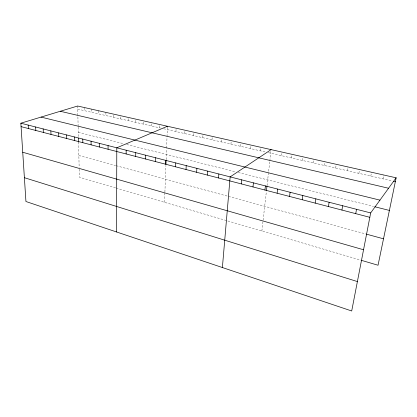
<?xml version="1.0" encoding="UTF-8"?>
<svg xmlns="http://www.w3.org/2000/svg" width="417" height="417" viewBox="0 0 417 417"><rect width="100%" height="100%" fill="white"/><g stroke="black" fill="none" stroke-linecap="round" stroke-linejoin="round"><path stroke-width="0.31" stroke-dasharray="2.08 1.56" d="M113.221 117.234L113.221 114.039M120.617 118.923L120.638 115.712M128.123 120.638L128.16 117.406M135.733 122.379L135.786 119.126M143.458 124.141L143.526 120.867M151.288 125.929L151.376 122.64M159.237 127.743L159.341 124.433M164.512 202.313L164.882 192.664M164.908 192.023L165.924 165.497M166.148 159.643L166.565 148.707M166.591 148.071L167.003 137.235M167.029 136.599L167.425 126.257M175.964 131.564L176.11 128.212M184.767 133.576L184.934 130.203M193.707 135.619L193.9 132.22M202.792 137.693L203.011 134.274M212.024 139.799L212.263 136.359M221.406 141.947L221.672 138.48M230.94 144.12L231.232 140.633M240.635 146.336L240.953 142.828M250.487 148.588L250.836 145.053M260.505 150.876L260.886 147.316M261.886 231.008L263.033 220.874M263.106 220.244L266.364 191.481M267.021 185.68L269.763 161.457M269.835 160.826L271.102 149.62M281.063 155.567L281.496 151.965M291.603 157.975L292.072 154.347M302.33 160.425L302.831 156.771M313.245 162.922L313.777 159.237M324.348 165.455L324.916 161.749M335.654 168.041L336.258 164.303M347.163 170.668L347.804 166.904M358.881 173.342L359.558 169.557M370.812 176.068L371.531 172.252M382.968 178.846L383.729 174.999M77.713 109.124L160.477 128.029M163.573 128.738L265.9 152.106M268.298 152.653L392.251 180.962M78.287 132.34L124.183 143.86M126.643 144.475L235.876 171.898M238.248 172.492L373.58 206.462M78.855 155.484L115.603 165.533M116.197 165.695L365.673 233.937M115.561 187.89L79.392 177.23L79.173 168.275M116.145 188.062L360.627 260.104M77.635 106.017L78.141 126.533M78.156 127.18L78.396 136.839M78.521 141.983L79.157 167.639M84.557 107.581L84.62 110.703M91.578 109.16L91.625 112.303M98.693 110.766L98.725 113.924M105.908 112.392L105.923 115.566"/><path stroke-width="0.63" d="M116.572 231.972L116.791 147.811L167.425 126.257M126.148 153.956L126.184 150.219M135.681 156.438L135.744 152.674M145.387 158.96L145.476 155.166M155.265 161.53L155.385 157.709M165.33 164.147L165.476 160.3M165.971 164.199L166.122 160.295M175.578 166.81L175.755 162.932M186.018 169.526L186.222 165.622M196.652 172.289L196.892 168.359M207.494 175.109L207.765 171.147M218.539 177.981L218.847 173.988M222.391 267.526L230.148 176.886L271.102 149.62M241.287 183.892L241.667 179.842M252.994 186.936L253.416 182.855M264.936 190.043L265.4 185.93M266.437 190.84L266.948 186.326M277.123 193.212L277.623 189.063M289.554 196.443L290.102 192.263M302.242 199.743L302.836 195.531M315.195 203.11L315.836 198.862M328.424 206.551L329.112 202.271M341.93 210.059L342.67 205.748M355.727 213.645L356.519 209.298M396.15 177.804L370.671 212.931L351.703 310.983L25.937 201.515L20.85 123.203L77.635 106.017L396.15 177.804L378.042 265.238L361.221 260.281M393.492 181.249L395.347 181.671M60.288 111.271L388.571 188.249M41.033 117.094L379.95 200.134M374.831 206.775L389.395 210.429M20.85 123.203L370.671 212.931M21.074 126.638L369.822 217.314M366.277 234.104L383.515 238.816M22.737 152.257L363.546 249.757M24.389 177.699L357.395 281.569M28.179 125.084L28.382 128.54M35.617 126.992L35.805 130.469M43.17 128.926L43.342 132.429M50.838 130.896L50.994 134.42M58.63 132.893L58.766 136.437M66.543 134.926L66.663 138.491M74.586 136.984L74.685 140.576M78.427 138.126L78.521 141.983M82.754 139.08L82.832 142.697M91.057 141.212L91.115 144.85M99.496 143.375L99.533 147.039M108.071 145.575L108.086 149.26"/></g></svg>
